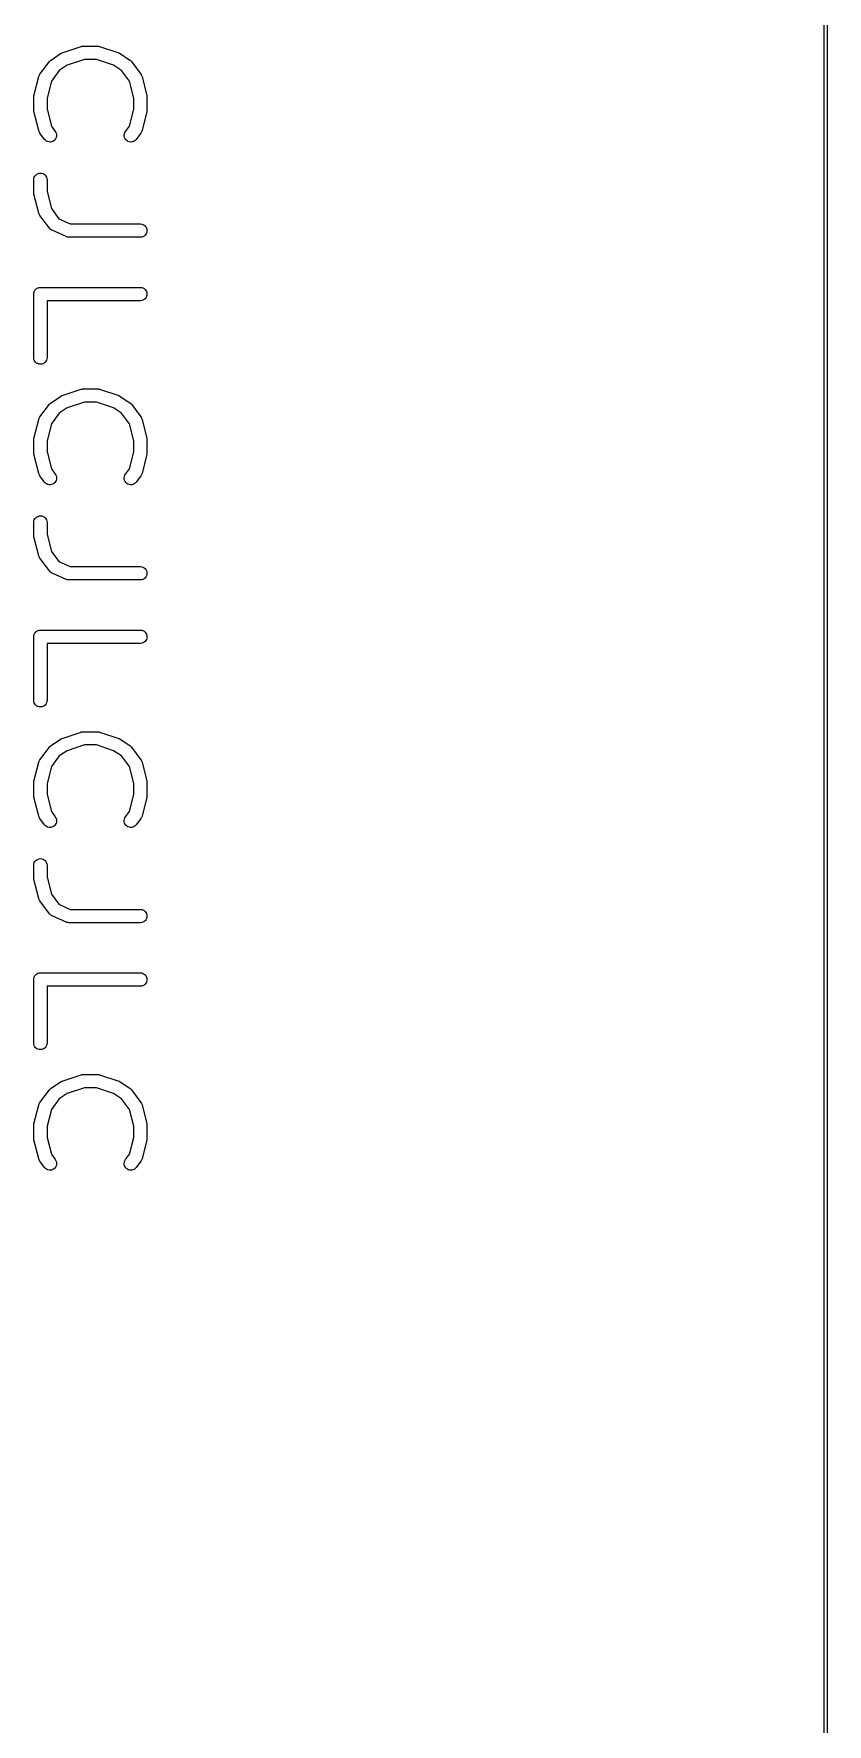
# Model space of a CAD drawing. Extents: x 0.7 to 15.8, y -5 to -0.9.
# Drawn here: x 15.376 to 15.845, y -4.002 to -3.004 of the extents above; entities that cross this region are included whole.
import ezdxf

# ---------------------------------------------------------------- set-up
doc = ezdxf.new("R2010")
doc.units = 0
doc.header["$MEASUREMENT"] = 0
doc.layers.add('BLACK', color=7, linetype='CONTINUOUS')

msp = doc.modelspace()

# ---------------------------------------------------------------- linework, layer by layer
at = {"layer": 'BLACK', "linetype": 'CONTINUOUS'}
for p, q in [((15.8428, -4.9062), (15.8428, -1.09375)), ((15.8447, -1.0937), (15.8447, -4.9063)), ((15.3858, -3.01926), (15.3914, -3.01551)), ((15.3914, -3.01551), (15.3915, -3.01548)), ((15.3915, -3.01548), (15.3916, -3.01543)), ((15.3916, -3.01536), (15.3919, -3.01525)), ((15.3916, -3.01543), (15.3916, -3.01536)), ((15.3919, -3.01525), (15.3921, -3.01512)), ((15.3921, -3.01512), (15.3922, -3.01509)), ((15.3922, -3.01509), (15.3924, -3.01505)), ((15.3924, -3.01505), (15.4036, -3.0113)), ((15.4036, -3.0113), (15.4037, -3.01128)), ((15.4037, -3.01128), (15.4039, -3.01124)), ((15.4039, -3.01124), (15.4041, -3.01117)), ((15.4041, -3.01117), (15.4042, -3.01116)), ((15.4042, -3.01116), (15.4044, -3.01112)), ((15.4044, -3.01112), (15.4046, -3.01112)), ((15.4046, -3.01112), (15.4048, -3.0111)), ((15.4048, -3.0111), (15.4133, -3.0111)), ((15.4133, -3.0111), (15.4136, -3.01112)), ((15.4133, -3.0111), (15.4133, -3.0111)), ((15.4136, -3.01112), (15.4138, -3.01113)), ((15.4138, -3.01113), (15.4139, -3.01116)), ((15.4139, -3.01116), (15.4141, -3.01118)), ((15.4141, -3.01118), (15.4143, -3.01125)), ((15.4143, -3.01125), (15.4145, -3.0113)), ((15.4145, -3.0113), (15.4258, -3.01505)), ((15.4258, -3.01505), (15.4258, -3.01507)), ((15.4258, -3.01507), (15.4259, -3.01511)), ((15.4259, -3.01511), (15.426, -3.01515)), ((15.426, -3.01515), (15.4263, -3.01527)), ((15.4263, -3.01527), (15.4265, -3.01539)), ((15.4265, -3.01539), (15.4266, -3.01545)), ((15.4266, -3.01545), (15.4267, -3.01551)), ((15.4267, -3.01551), (15.4323, -3.01926)), ((15.3792, -3.02767), (15.3848, -3.02017)), ((15.3848, -3.02017), (15.3849, -3.02013)), ((15.3849, -3.02013), (15.385, -3.01994)), ((15.385, -3.01994), (15.3852, -3.01974)), ((15.3852, -3.01974), (15.3853, -3.01966)), ((15.3853, -3.01966), (15.3854, -3.01957)), ((15.3854, -3.01957), (15.3856, -3.01942)), ((15.3856, -3.01942), (15.3858, -3.01926)), ((15.3907, -3.02543), (15.386, -3.03176)), ((15.3953, -3.02235), (15.3907, -3.02543)), ((15.4055, -3.01897), (15.3953, -3.02235)), ((15.4126, -3.01897), (15.4055, -3.01897)), ((15.4228, -3.02235), (15.4126, -3.01897)), ((15.4274, -3.02543), (15.4228, -3.02235)), ((15.4322, -3.03176), (15.4274, -3.02543)), ((15.4323, -3.01926), (15.4324, -3.01929)), ((15.4324, -3.01929), (15.4326, -3.01945)), ((15.4326, -3.01945), (15.4328, -3.0196)), ((15.4328, -3.0196), (15.4329, -3.0197)), ((15.4329, -3.0197), (15.433, -3.01978)), ((15.433, -3.01978), (15.4331, -3.01998)), ((15.4331, -3.01998), (15.4333, -3.02017)), ((15.4333, -3.02017), (15.4389, -3.02767)), ((15.3757, -3.04033), (15.3785, -3.02908)), ((15.3785, -3.02902), (15.3787, -3.02868)), ((15.3785, -3.02905), (15.3785, -3.02902)), ((15.3785, -3.02908), (15.3785, -3.02905)), ((15.3785, -3.02905), (15.3785, -3.02905)), ((15.3785, -3.02905), (15.3785, -3.02905)), ((15.3787, -3.02868), (15.3788, -3.02833)), ((15.3788, -3.0283), (15.379, -3.02799)), ((15.3788, -3.02832), (15.3788, -3.0283)), ((15.3788, -3.02833), (15.3788, -3.02832)), ((15.379, -3.02799), (15.3792, -3.02767)), ((15.386, -3.03176), (15.3835, -3.04176)), ((15.4347, -3.04176), (15.4322, -3.03176)), ((15.4389, -3.02767), (15.4389, -3.02769)), ((15.4389, -3.02769), (15.4389, -3.02769)), ((15.4389, -3.02769), (15.4389, -3.02769)), ((15.4389, -3.02769), (15.439, -3.02771)), ((15.439, -3.02771), (15.4391, -3.02803)), ((15.4391, -3.02803), (15.4393, -3.02835)), ((15.4393, -3.02835), (15.4393, -3.02836)), ((15.4393, -3.02836), (15.4393, -3.02838)), ((15.4393, -3.02838), (15.4395, -3.02873)), ((15.4395, -3.02873), (15.4396, -3.02908)), ((15.4396, -3.02908), (15.4424, -3.04033)), ((15.3756, -3.04077), (15.3757, -3.04046)), ((15.3756, -3.04109), (15.3756, -3.04077)), ((15.3756, -3.04116), (15.3756, -3.04109)), ((15.3756, -3.04122), (15.3756, -3.04116)), ((15.3756, -3.04128), (15.3756, -3.04122)), ((15.3756, -3.04878), (15.3756, -3.04128)), ((15.3757, -3.04039), (15.3757, -3.04033)), ((15.3757, -3.04046), (15.3757, -3.04039)), ((15.3835, -3.04176), (15.3835, -3.04829)), ((15.4347, -3.04829), (15.4347, -3.04176)), ((15.4424, -3.04033), (15.4424, -3.04038)), ((15.4424, -3.04038), (15.4424, -3.04045)), ((15.4424, -3.04045), (15.4425, -3.04052)), ((15.4425, -3.04052), (15.4425, -3.04083)), ((15.4425, -3.04083), (15.4425, -3.04114)), ((15.4425, -3.04114), (15.4425, -3.04121)), ((15.4425, -3.04121), (15.4425, -3.04128)), ((15.4425, -3.04128), (15.4425, -3.04878)), ((15.3756, -3.04885), (15.3756, -3.04878)), ((15.3756, -3.04892), (15.3756, -3.04885)), ((15.3756, -3.04923), (15.3756, -3.04892)), ((15.3757, -3.04954), (15.3756, -3.04923)), ((15.3757, -3.04961), (15.3757, -3.04954)), ((15.3757, -3.04968), (15.3757, -3.04961)), ((15.3757, -3.04973), (15.3757, -3.04968)), ((15.3785, -3.06098), (15.3757, -3.04973)), ((15.3835, -3.04829), (15.386, -3.0583)), ((15.4322, -3.0583), (15.4347, -3.04829)), ((15.4424, -3.04973), (15.4396, -3.06098)), ((15.4425, -3.04929), (15.4424, -3.0496)), ((15.4424, -3.0496), (15.4424, -3.04966)), ((15.4424, -3.04966), (15.4424, -3.04973)), ((15.4425, -3.04878), (15.4425, -3.04883)), ((15.4425, -3.04883), (15.4425, -3.0489)), ((15.4425, -3.0489), (15.4425, -3.04897)), ((15.4425, -3.04897), (15.4425, -3.04929)), ((15.3787, -3.06133), (15.3785, -3.06098)), ((15.3788, -3.06168), (15.3787, -3.06133)), ((15.3788, -3.06169), (15.3788, -3.06168)), ((15.3788, -3.06171), (15.3788, -3.06169)), ((15.379, -3.06203), (15.3788, -3.06171)), ((15.3792, -3.06235), (15.379, -3.06203)), ((15.3792, -3.06236), (15.3792, -3.06235)), ((15.3792, -3.06237), (15.3792, -3.06236)), ((15.3792, -3.06239), (15.3792, -3.06237)), ((15.3792, -3.06237), (15.3792, -3.06237)), ((15.382, -3.06614), (15.3792, -3.06239)), ((15.386, -3.0583), (15.3883, -3.06141)), ((15.3883, -3.06141), (15.3883, -3.06146)), ((15.3883, -3.06146), (15.3887, -3.06212)), ((15.3889, -3.06512), (15.3885, -3.06581)), ((15.3887, -3.06212), (15.389, -3.06285)), ((15.3891, -3.06437), (15.3889, -3.06512)), ((15.389, -3.06285), (15.3891, -3.06361)), ((15.3891, -3.06361), (15.3891, -3.06437)), ((15.429, -3.06355), (15.4292, -3.06279)), ((15.4291, -3.06432), (15.429, -3.06355)), ((15.4292, -3.06507), (15.4291, -3.06432)), ((15.4292, -3.06279), (15.4294, -3.06207)), ((15.4296, -3.06577), (15.4292, -3.06507)), ((15.4294, -3.06207), (15.4298, -3.06141)), ((15.4298, -3.06141), (15.4322, -3.0583)), ((15.4389, -3.06239), (15.4361, -3.06614)), ((15.4391, -3.06207), (15.4389, -3.06239)), ((15.4393, -3.06176), (15.4391, -3.06207)), ((15.4395, -3.06138), (15.4393, -3.06173)), ((15.4393, -3.06173), (15.4393, -3.06174)), ((15.4393, -3.06174), (15.4393, -3.06176)), ((15.4396, -3.06104), (15.4395, -3.06138)), ((15.4396, -3.06098), (15.4396, -3.06101)), ((15.4396, -3.06101), (15.4396, -3.06101)), ((15.4396, -3.06101), (15.4396, -3.06101)), ((15.4396, -3.06101), (15.4396, -3.06104)), ((15.3825, -3.06671), (15.382, -3.06614)), ((15.3831, -3.06716), (15.3825, -3.06671)), ((15.3838, -3.06749), (15.3831, -3.06716)), ((15.3846, -3.06767), (15.3838, -3.06749)), ((15.3854, -3.06771), (15.3846, -3.06767)), ((15.3861, -3.0676), (15.3854, -3.06771)), ((15.3868, -3.06734), (15.3861, -3.0676)), ((15.3875, -3.06694), (15.3868, -3.06734)), ((15.3881, -3.06643), (15.3875, -3.06694)), ((15.3885, -3.06581), (15.3881, -3.06643)), ((15.43, -3.06639), (15.4296, -3.06577)), ((15.4306, -3.06691), (15.43, -3.06639)), ((15.4312, -3.06731), (15.4306, -3.06691)), ((15.432, -3.06758), (15.4312, -3.06731)), ((15.4327, -3.06771), (15.432, -3.06758)), ((15.4335, -3.06768), (15.4327, -3.06771)), ((15.4342, -3.06751), (15.4335, -3.06768)), ((15.4349, -3.06719), (15.4342, -3.06751)), ((15.4356, -3.06674), (15.4349, -3.06719)), ((15.4361, -3.06618), (15.4356, -3.06674)), ((15.4361, -3.06614), (15.4361, -3.06618)), ((15.3756, -3.08997), (15.3757, -3.08921)), ((15.3756, -3.09002), (15.3756, -3.08997)), ((15.3756, -3.09752), (15.3756, -3.09002)), ((15.3757, -3.08921), (15.3759, -3.08847)), ((15.3759, -3.08847), (15.3763, -3.0878)), ((15.3763, -3.0878), (15.3768, -3.08721)), ((15.3768, -3.08721), (15.3774, -3.08673)), ((15.3774, -3.08673), (15.3781, -3.08637)), ((15.3781, -3.08637), (15.3788, -3.08616)), ((15.3788, -3.08616), (15.3796, -3.08609)), ((15.3796, -3.08609), (15.3803, -3.08617)), ((15.3803, -3.08617), (15.3811, -3.08639)), ((15.3811, -3.08639), (15.3817, -3.08676)), ((15.3817, -3.08676), (15.3823, -3.08725)), ((15.3823, -3.08725), (15.3828, -3.08785)), ((15.3828, -3.08785), (15.3832, -3.08852)), ((15.3832, -3.08852), (15.3834, -3.08926)), ((15.3834, -3.08926), (15.3835, -3.09002)), ((15.3835, -3.09002), (15.3835, -3.09704)), ((15.3756, -3.09759), (15.3756, -3.09752)), ((15.3756, -3.09766), (15.3756, -3.09759)), ((15.3756, -3.09797), (15.3756, -3.09766)), ((15.3757, -3.09829), (15.3756, -3.09797)), ((15.3757, -3.09835), (15.3757, -3.09829)), ((15.3757, -3.09842), (15.3757, -3.09835)), ((15.3757, -3.09848), (15.3757, -3.09842)), ((15.3785, -3.10973), (15.3757, -3.09848)), ((15.3835, -3.09704), (15.386, -3.10705)), ((15.3787, -3.11007), (15.3785, -3.10973)), ((15.3788, -3.11043), (15.3787, -3.11007)), ((15.3788, -3.11044), (15.3788, -3.11043)), ((15.3788, -3.11045), (15.3788, -3.11044)), ((15.379, -3.11077), (15.3788, -3.11045)), ((15.3792, -3.11109), (15.379, -3.11077)), ((15.3792, -3.11111), (15.3792, -3.11109)), ((15.3792, -3.11113), (15.3792, -3.11111)), ((15.3792, -3.11111), (15.3792, -3.11111)), ((15.3792, -3.11111), (15.3792, -3.11111)), ((15.3848, -3.11863), (15.3792, -3.11113)), ((15.386, -3.10705), (15.3905, -3.11309)), ((15.3905, -3.11309), (15.3972, -3.11608)), ((15.385, -3.11878), (15.3848, -3.11863)), ((15.3851, -3.11895), (15.385, -3.11878)), ((15.3852, -3.11907), (15.3851, -3.11895)), ((15.3853, -3.1192), (15.3852, -3.11907)), ((15.3855, -3.11932), (15.3853, -3.1192)), ((15.3857, -3.11946), (15.3855, -3.11932)), ((15.3858, -3.11955), (15.3857, -3.11946)), ((15.386, -3.11965), (15.3858, -3.11955)), ((15.3861, -3.11974), (15.386, -3.11965)), ((15.3863, -3.11985), (15.3861, -3.11974)), ((15.3864, -3.11987), (15.3863, -3.11985)), ((15.3948, -3.12362), (15.3864, -3.11987)), ((15.3948, -3.12363), (15.3948, -3.12362)), ((15.3949, -3.12364), (15.3948, -3.12363)), ((15.3952, -3.12375), (15.3949, -3.12364)), ((15.3955, -3.12386), (15.3952, -3.12375)), ((15.3956, -3.12386), (15.3955, -3.12386)), ((15.3956, -3.12387), (15.3956, -3.12386)), ((15.3959, -3.12391), (15.3956, -3.12387)), ((15.3963, -3.12396), (15.3959, -3.12391)), ((15.3964, -3.12396), (15.3963, -3.12395)), ((15.3963, -3.12395), (15.3963, -3.12396)), ((15.4386, -3.12396), (15.3964, -3.12396)), ((15.3964, -3.12396), (15.3964, -3.12396)), ((15.3972, -3.11608), (15.4386, -3.11608)), ((15.4386, -3.11608), (15.4386, -3.11608)), ((15.4386, -3.11608), (15.4394, -3.11617)), ((15.4394, -3.12388), (15.4386, -3.12396)), ((15.4394, -3.11617), (15.4401, -3.1164)), ((15.4401, -3.12366), (15.4394, -3.12388)), ((15.4401, -3.1164), (15.4408, -3.11677)), ((15.4408, -3.1233), (15.4401, -3.12366)), ((15.4408, -3.11677), (15.4414, -3.11727)), ((15.4414, -3.12281), (15.4408, -3.1233)), ((15.4414, -3.11727), (15.4419, -3.11786)), ((15.4419, -3.12222), (15.4414, -3.12281)), ((15.4419, -3.11786), (15.4422, -3.11855)), ((15.4422, -3.12155), (15.4419, -3.12222)), ((15.4422, -3.11855), (15.4425, -3.11928)), ((15.4424, -3.12081), (15.4422, -3.12155)), ((15.4425, -3.12005), (15.4424, -3.12081)), ((15.4425, -3.11928), (15.4425, -3.12005)), ((15.3761, -3.15564), (15.3763, -3.15531)), ((15.3763, -3.15529), (15.3765, -3.15501)), ((15.3763, -3.1553), (15.3763, -3.15529)), ((15.3763, -3.15531), (15.3763, -3.1553)), ((15.3765, -3.15501), (15.3768, -3.15472)), ((15.3768, -3.1547), (15.3771, -3.15447)), ((15.3768, -3.15471), (15.3768, -3.1547)), ((15.3768, -3.15472), (15.3768, -3.15471)), ((15.3771, -3.15447), (15.3774, -3.15424)), ((15.3774, -3.15422), (15.3777, -3.15405)), ((15.3774, -3.15423), (15.3774, -3.15422)), ((15.3774, -3.15424), (15.3774, -3.15423)), ((15.3777, -3.15405), (15.378, -3.15388)), ((15.378, -3.15388), (15.378, -3.15387)), ((15.378, -3.15387), (15.3781, -3.15387)), ((15.3781, -3.15387), (15.3784, -3.15376)), ((15.3784, -3.15376), (15.3788, -3.15365)), ((15.3788, -3.15365), (15.3792, -3.15361)), ((15.3788, -3.15365), (15.3788, -3.15365)), ((15.3788, -3.15365), (15.3788, -3.15365)), ((15.3792, -3.15361), (15.3795, -3.15358)), ((15.3795, -3.15358), (15.4386, -3.15358)), ((15.4386, -3.15358), (15.4394, -3.15366)), ((15.4386, -3.15358), (15.4386, -3.15358)), ((15.4394, -3.15366), (15.4401, -3.1539)), ((15.4401, -3.1539), (15.4408, -3.15427)), ((15.4408, -3.15427), (15.4414, -3.15476)), ((15.4414, -3.15476), (15.4419, -3.15536)), ((15.4419, -3.15536), (15.4422, -3.15604)), ((15.3756, -3.1571), (15.3757, -3.15672)), ((15.3756, -3.15746), (15.3756, -3.1571)), ((15.3756, -3.15749), (15.3756, -3.15746)), ((15.3756, -3.15752), (15.3756, -3.15749)), ((15.3756, -3.15749), (15.3756, -3.15749)), ((15.3756, -3.15749), (15.3756, -3.15749)), ((15.3756, -3.19501), (15.3756, -3.15752)), ((15.3757, -3.1567), (15.3758, -3.15634)), ((15.3757, -3.15671), (15.3757, -3.1567)), ((15.3757, -3.15672), (15.3757, -3.15671)), ((15.3758, -3.15634), (15.3759, -3.15599)), ((15.3759, -3.15596), (15.3761, -3.15564)), ((15.3759, -3.15598), (15.3759, -3.15596)), ((15.3759, -3.15599), (15.3759, -3.15598)), ((15.4386, -3.16145), (15.3835, -3.16145)), ((15.3835, -3.16145), (15.3835, -3.19501)), ((15.4394, -3.16138), (15.4386, -3.16145)), ((15.4401, -3.16116), (15.4394, -3.16138)), ((15.4408, -3.16079), (15.4401, -3.16116)), ((15.4414, -3.16031), (15.4408, -3.16079)), ((15.4419, -3.15972), (15.4414, -3.16031)), ((15.4422, -3.15904), (15.4419, -3.15972)), ((15.4422, -3.15604), (15.4425, -3.15678)), ((15.4424, -3.15831), (15.4422, -3.15904)), ((15.4425, -3.15754), (15.4424, -3.15831)), ((15.4425, -3.15678), (15.4425, -3.15754)), ((15.3757, -3.19578), (15.3756, -3.19501)), ((15.3835, -3.19507), (15.3834, -3.19583)), ((15.3835, -3.19501), (15.3835, -3.19507)), ((15.3759, -3.19651), (15.3757, -3.19578)), ((15.3763, -3.19719), (15.3759, -3.19651)), ((15.3767, -3.19778), (15.3763, -3.19719)), ((15.3773, -3.19827), (15.3767, -3.19778)), ((15.378, -3.19864), (15.3773, -3.19827)), ((15.3787, -3.19887), (15.378, -3.19864)), ((15.3795, -3.19895), (15.3787, -3.19887)), ((15.3803, -3.19888), (15.3795, -3.19895)), ((15.381, -3.19866), (15.3803, -3.19888)), ((15.3817, -3.19831), (15.381, -3.19866)), ((15.3823, -3.19782), (15.3817, -3.19831)), ((15.3828, -3.19724), (15.3823, -3.19782)), ((15.3832, -3.19656), (15.3828, -3.19724)), ((15.3834, -3.19583), (15.3832, -3.19656)), ((15.3924, -3.21752), (15.4036, -3.21377)), ((15.4036, -3.21377), (15.4037, -3.21376)), ((15.4037, -3.21376), (15.4039, -3.21371)), ((15.4039, -3.21371), (15.4041, -3.21365)), ((15.4041, -3.21365), (15.4042, -3.21363)), ((15.4042, -3.21363), (15.4044, -3.2136)), ((15.4044, -3.2136), (15.4046, -3.21359)), ((15.4046, -3.21359), (15.4048, -3.21357)), ((15.4048, -3.21357), (15.4133, -3.21357)), ((15.4133, -3.21357), (15.4136, -3.2136)), ((15.4133, -3.21357), (15.4133, -3.21357)), ((15.4136, -3.2136), (15.4138, -3.2136)), ((15.4138, -3.2136), (15.4139, -3.21364)), ((15.4139, -3.21364), (15.4141, -3.21366)), ((15.4141, -3.21366), (15.4143, -3.21372)), ((15.4143, -3.21372), (15.4145, -3.21377)), ((15.4145, -3.21377), (15.4258, -3.21752)), ((15.3792, -3.23014), (15.3848, -3.22264)), ((15.3848, -3.22264), (15.3849, -3.2226)), ((15.3849, -3.2226), (15.385, -3.22242)), ((15.385, -3.22242), (15.3852, -3.22222)), ((15.3852, -3.22222), (15.3853, -3.22214)), ((15.3853, -3.22214), (15.3854, -3.22204)), ((15.3854, -3.22204), (15.3856, -3.22189)), ((15.3856, -3.22189), (15.3858, -3.22173)), ((15.3858, -3.22173), (15.3914, -3.21798)), ((15.3953, -3.22483), (15.3907, -3.22791)), ((15.3914, -3.21798), (15.3915, -3.21795)), ((15.3915, -3.21795), (15.3916, -3.2179)), ((15.3916, -3.21784), (15.3919, -3.21772)), ((15.3916, -3.2179), (15.3916, -3.21784)), ((15.3919, -3.21772), (15.3921, -3.2176)), ((15.3921, -3.2176), (15.3922, -3.21757)), ((15.3922, -3.21757), (15.3924, -3.21752)), ((15.4055, -3.22144), (15.3953, -3.22483)), ((15.4126, -3.22144), (15.4055, -3.22144)), ((15.4228, -3.22483), (15.4126, -3.22144)), ((15.4274, -3.22791), (15.4228, -3.22483)), ((15.4258, -3.21752), (15.4258, -3.21754)), ((15.4258, -3.21754), (15.4259, -3.21759)), ((15.4259, -3.21759), (15.426, -3.21762)), ((15.426, -3.21762), (15.4263, -3.21775)), ((15.4263, -3.21775), (15.4265, -3.21786)), ((15.4265, -3.21786), (15.4266, -3.21793)), ((15.4266, -3.21793), (15.4267, -3.21798)), ((15.4267, -3.21798), (15.4323, -3.22173)), ((15.4323, -3.22173), (15.4324, -3.22176)), ((15.4324, -3.22176), (15.4326, -3.22193)), ((15.4326, -3.22193), (15.4328, -3.22208)), ((15.4328, -3.22208), (15.4329, -3.22217)), ((15.4329, -3.22217), (15.433, -3.22226)), ((15.433, -3.22226), (15.4331, -3.22246)), ((15.4331, -3.22246), (15.4333, -3.22264)), ((15.4333, -3.22264), (15.4389, -3.23014)), ((15.3757, -3.2428), (15.3785, -3.23155)), ((15.3785, -3.2315), (15.3787, -3.23115)), ((15.3785, -3.23152), (15.3785, -3.2315)), ((15.3785, -3.23155), (15.3785, -3.23152)), ((15.3785, -3.23152), (15.3785, -3.23152)), ((15.3785, -3.23152), (15.3785, -3.23152)), ((15.3787, -3.23115), (15.3788, -3.2308)), ((15.3788, -3.23078), (15.379, -3.23046)), ((15.3788, -3.23079), (15.3788, -3.23078)), ((15.3788, -3.2308), (15.3788, -3.23079)), ((15.379, -3.23046), (15.3792, -3.23014)), ((15.386, -3.23423), (15.3835, -3.24424)), ((15.3907, -3.22791), (15.386, -3.23423)), ((15.4322, -3.23423), (15.4274, -3.22791)), ((15.4347, -3.24424), (15.4322, -3.23423)), ((15.4389, -3.23014), (15.4389, -3.23017)), ((15.4389, -3.23017), (15.4389, -3.23017)), ((15.4389, -3.23017), (15.4389, -3.23017)), ((15.4389, -3.23017), (15.439, -3.23019)), ((15.439, -3.23019), (15.4391, -3.23051)), ((15.4391, -3.23051), (15.4393, -3.23083)), ((15.4393, -3.23083), (15.4393, -3.23084)), ((15.4393, -3.23084), (15.4393, -3.23085)), ((15.4393, -3.23085), (15.4395, -3.23121)), ((15.4395, -3.23121), (15.4396, -3.23155)), ((15.4396, -3.23155), (15.4424, -3.2428)), ((15.3756, -3.24325), (15.3757, -3.24294)), ((15.3756, -3.24356), (15.3756, -3.24325)), ((15.3756, -3.24363), (15.3756, -3.24356)), ((15.3756, -3.2437), (15.3756, -3.24363)), ((15.3756, -3.24375), (15.3756, -3.2437)), ((15.3756, -3.25125), (15.3756, -3.24375)), ((15.3757, -3.24287), (15.3757, -3.2428)), ((15.3757, -3.24294), (15.3757, -3.24287)), ((15.3835, -3.24424), (15.3835, -3.25077)), ((15.4347, -3.25077), (15.4347, -3.24424)), ((15.4424, -3.2428), (15.4424, -3.24285)), ((15.4424, -3.24285), (15.4424, -3.24292)), ((15.4424, -3.24292), (15.4425, -3.24299)), ((15.4425, -3.24299), (15.4425, -3.2433)), ((15.4425, -3.2433), (15.4425, -3.24361)), ((15.4425, -3.24361), (15.4425, -3.24368)), ((15.4425, -3.24368), (15.4425, -3.24375)), ((15.4425, -3.24375), (15.4425, -3.25125)), ((15.3756, -3.25132), (15.3756, -3.25125)), ((15.3756, -3.25139), (15.3756, -3.25132)), ((15.3756, -3.25171), (15.3756, -3.25139)), ((15.3757, -3.25202), (15.3756, -3.25171)), ((15.3757, -3.25209), (15.3757, -3.25202)), ((15.3757, -3.25216), (15.3757, -3.25209)), ((15.3757, -3.25221), (15.3757, -3.25216)), ((15.3785, -3.26346), (15.3757, -3.25221)), ((15.3835, -3.25077), (15.386, -3.26078)), ((15.4322, -3.26078), (15.4347, -3.25077)), ((15.4424, -3.25221), (15.4396, -3.26346)), ((15.4425, -3.25176), (15.4424, -3.25207)), ((15.4424, -3.25207), (15.4424, -3.25214)), ((15.4424, -3.25214), (15.4424, -3.25221)), ((15.4425, -3.25125), (15.4425, -3.25131)), ((15.4425, -3.25131), (15.4425, -3.25138)), ((15.4425, -3.25138), (15.4425, -3.25145)), ((15.4425, -3.25145), (15.4425, -3.25176)), ((15.3787, -3.2638), (15.3785, -3.26346)), ((15.3788, -3.26416), (15.3787, -3.2638)), ((15.3788, -3.26417), (15.3788, -3.26416)), ((15.3788, -3.26418), (15.3788, -3.26417)), ((15.379, -3.2645), (15.3788, -3.26418)), ((15.3792, -3.26482), (15.379, -3.2645)), ((15.3792, -3.26484), (15.3792, -3.26482)), ((15.3792, -3.26486), (15.3792, -3.26484)), ((15.3792, -3.26484), (15.3792, -3.26484)), ((15.3792, -3.26484), (15.3792, -3.26484)), ((15.382, -3.26861), (15.3792, -3.26486)), ((15.386, -3.26078), (15.3883, -3.26389)), ((15.3883, -3.26389), (15.3883, -3.26393)), ((15.3883, -3.26393), (15.3887, -3.2646)), ((15.3887, -3.2646), (15.389, -3.26532)), ((15.389, -3.26532), (15.3891, -3.26608)), ((15.429, -3.26603), (15.4292, -3.26527)), ((15.4292, -3.26527), (15.4294, -3.26455)), ((15.4294, -3.26455), (15.4298, -3.26389)), ((15.4298, -3.26389), (15.4322, -3.26078)), ((15.4389, -3.26486), (15.4361, -3.26861)), ((15.4391, -3.26455), (15.4389, -3.26486)), ((15.4393, -3.26423), (15.4391, -3.26455)), ((15.4395, -3.26386), (15.4393, -3.26421)), ((15.4393, -3.26421), (15.4393, -3.26422)), ((15.4393, -3.26422), (15.4393, -3.26423)), ((15.4396, -3.26351), (15.4395, -3.26386)), ((15.4396, -3.26346), (15.4396, -3.26348)), ((15.4396, -3.26348), (15.4396, -3.26349)), ((15.4396, -3.26349), (15.4396, -3.26349)), ((15.4396, -3.26349), (15.4396, -3.26351)), ((15.3825, -3.26918), (15.382, -3.26861)), ((15.3831, -3.26964), (15.3825, -3.26918)), ((15.3838, -3.26996), (15.3831, -3.26964)), ((15.3846, -3.27015), (15.3838, -3.26996)), ((15.3854, -3.27018), (15.3846, -3.27015)), ((15.3861, -3.27007), (15.3854, -3.27018)), ((15.3868, -3.26981), (15.3861, -3.27007)), ((15.3875, -3.26942), (15.3868, -3.26981)), ((15.3881, -3.2689), (15.3875, -3.26942)), ((15.3885, -3.26829), (15.3881, -3.2689)), ((15.3889, -3.26759), (15.3885, -3.26829)), ((15.3891, -3.26685), (15.3889, -3.26759)), ((15.3891, -3.26608), (15.3891, -3.26685)), ((15.4291, -3.2668), (15.429, -3.26603)), ((15.4292, -3.26754), (15.4291, -3.2668)), ((15.4296, -3.26824), (15.4292, -3.26754)), ((15.43, -3.26886), (15.4296, -3.26824)), ((15.4306, -3.26938), (15.43, -3.26886)), ((15.4312, -3.26979), (15.4306, -3.26938)), ((15.432, -3.27006), (15.4312, -3.26979)), ((15.4327, -3.27018), (15.432, -3.27006)), ((15.4335, -3.27015), (15.4327, -3.27018)), ((15.4342, -3.26998), (15.4335, -3.27015)), ((15.4349, -3.26966), (15.4342, -3.26998)), ((15.4356, -3.26922), (15.4349, -3.26966)), ((15.4361, -3.26866), (15.4356, -3.26922)), ((15.4361, -3.26861), (15.4361, -3.26866)), ((15.3756, -3.29244), (15.3757, -3.29168)), ((15.3756, -3.2925), (15.3756, -3.29244)), ((15.3756, -3.3), (15.3756, -3.2925)), ((15.3757, -3.29168), (15.3759, -3.29095)), ((15.3759, -3.29095), (15.3763, -3.29027)), ((15.3763, -3.29027), (15.3768, -3.28969)), ((15.3768, -3.28969), (15.3774, -3.2892)), ((15.3774, -3.2892), (15.3781, -3.28885)), ((15.3781, -3.28885), (15.3788, -3.28863)), ((15.3788, -3.28863), (15.3796, -3.28856)), ((15.3796, -3.28856), (15.3803, -3.28864)), ((15.3803, -3.28864), (15.3811, -3.28887)), ((15.3811, -3.28887), (15.3817, -3.28923)), ((15.3817, -3.28923), (15.3823, -3.28972)), ((15.3823, -3.28972), (15.3828, -3.29032)), ((15.3828, -3.29032), (15.3832, -3.291)), ((15.3832, -3.291), (15.3834, -3.29173)), ((15.3834, -3.29173), (15.3835, -3.2925)), ((15.3835, -3.2925), (15.3835, -3.29951)), ((15.3756, -3.30007), (15.3756, -3.3)), ((15.3756, -3.30014), (15.3756, -3.30007)), ((15.3756, -3.30045), (15.3756, -3.30014)), ((15.3757, -3.30076), (15.3756, -3.30045)), ((15.3757, -3.30083), (15.3757, -3.30076)), ((15.3757, -3.3009), (15.3757, -3.30083)), ((15.3757, -3.30095), (15.3757, -3.3009)), ((15.3785, -3.3122), (15.3757, -3.30095)), ((15.3835, -3.29951), (15.386, -3.30952)), ((15.3787, -3.31255), (15.3785, -3.3122)), ((15.3788, -3.3129), (15.3787, -3.31255)), ((15.3788, -3.31291), (15.3788, -3.3129)), ((15.3788, -3.31292), (15.3788, -3.31291)), ((15.379, -3.31324), (15.3788, -3.31292)), ((15.3792, -3.31356), (15.379, -3.31324)), ((15.3792, -3.31358), (15.3792, -3.31356)), ((15.3792, -3.31359), (15.3792, -3.31358)), ((15.3792, -3.31358), (15.3792, -3.31358)), ((15.3792, -3.31361), (15.3792, -3.31359)), ((15.3848, -3.32111), (15.3792, -3.31361)), ((15.386, -3.30952), (15.3905, -3.31556)), ((15.385, -3.32126), (15.3848, -3.32111)), ((15.3851, -3.32142), (15.385, -3.32126)), ((15.3852, -3.32154), (15.3851, -3.32142)), ((15.3853, -3.32167), (15.3852, -3.32154)), ((15.3855, -3.3218), (15.3853, -3.32167)), ((15.3857, -3.32193), (15.3855, -3.3218)), ((15.3858, -3.32202), (15.3857, -3.32193)), ((15.386, -3.32213), (15.3858, -3.32202)), ((15.3861, -3.32222), (15.386, -3.32213)), ((15.3863, -3.32232), (15.3861, -3.32222)), ((15.3864, -3.32234), (15.3863, -3.32232)), ((15.3948, -3.32609), (15.3864, -3.32234)), ((15.3905, -3.31556), (15.3972, -3.31856)), ((15.3972, -3.31856), (15.4386, -3.31856)), ((15.4386, -3.31856), (15.4386, -3.31856)), ((15.4386, -3.31856), (15.4394, -3.31864)), ((15.4394, -3.31864), (15.4401, -3.31888)), ((15.4401, -3.31888), (15.4408, -3.31925)), ((15.4408, -3.31925), (15.4414, -3.31974)), ((15.4414, -3.32529), (15.4408, -3.32577)), ((15.4414, -3.31974), (15.4419, -3.32034)), ((15.4419, -3.3247), (15.4414, -3.32529)), ((15.4419, -3.32034), (15.4422, -3.32102)), ((15.4422, -3.32402), (15.4419, -3.3247)), ((15.4422, -3.32102), (15.4425, -3.32176)), ((15.4424, -3.32329), (15.4422, -3.32402)), ((15.4425, -3.32252), (15.4424, -3.32329)), ((15.4425, -3.32176), (15.4425, -3.32252)), ((15.3948, -3.3261), (15.3948, -3.32609)), ((15.3949, -3.32611), (15.3948, -3.3261)), ((15.3952, -3.32622), (15.3949, -3.32611)), ((15.3955, -3.32633), (15.3952, -3.32622)), ((15.3956, -3.32634), (15.3955, -3.32633)), ((15.3956, -3.32635), (15.3956, -3.32634)), ((15.3959, -3.32639), (15.3956, -3.32635)), ((15.3963, -3.32643), (15.3959, -3.32639)), ((15.3964, -3.32643), (15.3963, -3.32643)), ((15.3963, -3.32643), (15.3963, -3.32643)), ((15.4386, -3.32643), (15.3964, -3.32643)), ((15.3964, -3.32643), (15.3964, -3.32643)), ((15.4394, -3.32636), (15.4386, -3.32643)), ((15.4401, -3.32613), (15.4394, -3.32636)), ((15.4408, -3.32577), (15.4401, -3.32613)), ((15.3756, -3.35957), (15.3757, -3.3592)), ((15.3756, -3.35994), (15.3756, -3.35957)), ((15.3756, -3.35996), (15.3756, -3.35994)), ((15.3756, -3.35999), (15.3756, -3.35996)), ((15.3756, -3.35996), (15.3756, -3.35996)), ((15.3756, -3.35996), (15.3756, -3.35996)), ((15.3756, -3.39749), (15.3756, -3.35999)), ((15.3757, -3.35917), (15.3758, -3.35882)), ((15.3757, -3.35919), (15.3757, -3.35917)), ((15.3757, -3.3592), (15.3757, -3.35919)), ((15.3758, -3.35882), (15.3759, -3.35846)), ((15.3759, -3.35844), (15.3761, -3.35811)), ((15.3759, -3.35845), (15.3759, -3.35844)), ((15.3759, -3.35846), (15.3759, -3.35845)), ((15.3761, -3.35811), (15.3763, -3.35779)), ((15.3763, -3.35777), (15.3765, -3.35748)), ((15.3763, -3.35778), (15.3763, -3.35777)), ((15.3763, -3.35779), (15.3763, -3.35778)), ((15.3765, -3.35748), (15.3768, -3.3572)), ((15.3768, -3.35718), (15.3771, -3.35695)), ((15.3768, -3.35719), (15.3768, -3.35718)), ((15.3768, -3.3572), (15.3768, -3.35719)), ((15.3771, -3.35695), (15.3774, -3.35671)), ((15.3774, -3.3567), (15.3777, -3.35653)), ((15.3774, -3.35671), (15.3774, -3.3567)), ((15.3774, -3.3567), (15.3774, -3.3567)), ((15.3777, -3.35653), (15.378, -3.35635)), ((15.378, -3.35635), (15.3781, -3.35634)), ((15.378, -3.35635), (15.378, -3.35635)), ((15.3781, -3.35634), (15.3784, -3.35624)), ((15.3784, -3.35624), (15.3788, -3.35613)), ((15.3788, -3.35612), (15.3792, -3.35609)), ((15.3788, -3.35613), (15.3788, -3.35612)), ((15.3788, -3.35613), (15.3788, -3.35613)), ((15.3792, -3.35609), (15.3795, -3.35605)), ((15.3795, -3.35605), (15.4386, -3.35605)), ((15.4386, -3.36393), (15.3835, -3.36393)), ((15.3835, -3.36393), (15.3835, -3.39749)), ((15.4386, -3.35605), (15.4394, -3.35614)), ((15.4386, -3.35605), (15.4386, -3.35605)), ((15.4394, -3.36385), (15.4386, -3.36393)), ((15.4394, -3.35614), (15.4401, -3.35637)), ((15.4401, -3.36363), (15.4394, -3.36385)), ((15.4401, -3.35637), (15.4408, -3.35674)), ((15.4408, -3.36327), (15.4401, -3.36363)), ((15.4408, -3.35674), (15.4414, -3.35724)), ((15.4414, -3.36278), (15.4408, -3.36327)), ((15.4414, -3.35724), (15.4419, -3.35783)), ((15.4419, -3.36219), (15.4414, -3.36278)), ((15.4419, -3.35783), (15.4422, -3.35852)), ((15.4422, -3.36152), (15.4419, -3.36219)), ((15.4422, -3.35852), (15.4425, -3.35925)), ((15.4424, -3.36078), (15.4422, -3.36152)), ((15.4425, -3.36002), (15.4424, -3.36078)), ((15.4425, -3.35925), (15.4425, -3.36002)), ((15.3757, -3.39825), (15.3756, -3.39749)), ((15.3759, -3.39899), (15.3757, -3.39825)), ((15.3763, -3.39966), (15.3759, -3.39899)), ((15.3767, -3.40026), (15.3763, -3.39966)), ((15.3773, -3.40075), (15.3767, -3.40026)), ((15.378, -3.40111), (15.3773, -3.40075)), ((15.3787, -3.40134), (15.378, -3.40111)), ((15.3795, -3.40142), (15.3787, -3.40134)), ((15.3803, -3.40135), (15.3795, -3.40142)), ((15.381, -3.40114), (15.3803, -3.40135)), ((15.3817, -3.40078), (15.381, -3.40114)), ((15.3823, -3.4003), (15.3817, -3.40078)), ((15.3828, -3.39971), (15.3823, -3.4003)), ((15.3832, -3.39904), (15.3828, -3.39971)), ((15.3834, -3.3983), (15.3832, -3.39904)), ((15.3835, -3.39754), (15.3834, -3.3983)), ((15.3835, -3.39749), (15.3835, -3.39754)), ((15.3792, -3.43262), (15.3848, -3.42512)), ((15.3848, -3.42512), (15.3849, -3.42508)), ((15.3849, -3.42508), (15.385, -3.42489)), ((15.385, -3.42489), (15.3852, -3.42469)), ((15.3852, -3.42469), (15.3853, -3.42461)), ((15.3853, -3.42461), (15.3854, -3.42452)), ((15.3854, -3.42452), (15.3856, -3.42437)), ((15.3856, -3.42437), (15.3858, -3.42421)), ((15.3858, -3.42421), (15.3914, -3.42046)), ((15.3914, -3.42046), (15.3915, -3.42043)), ((15.3915, -3.42043), (15.3916, -3.42037)), ((15.3916, -3.42031), (15.3919, -3.4202)), ((15.3916, -3.42037), (15.3916, -3.42031)), ((15.3919, -3.4202), (15.3921, -3.42007)), ((15.3921, -3.42007), (15.3922, -3.42004)), ((15.3922, -3.42004), (15.3924, -3.42)), ((15.3924, -3.42), (15.4036, -3.41625)), ((15.4055, -3.42392), (15.3953, -3.4273)), ((15.4036, -3.41625), (15.4037, -3.41623)), ((15.4037, -3.41623), (15.4039, -3.41618)), ((15.4039, -3.41618), (15.4041, -3.41612)), ((15.4041, -3.41612), (15.4042, -3.4161)), ((15.4042, -3.4161), (15.4044, -3.41607)), ((15.4044, -3.41607), (15.4046, -3.41607)), ((15.4046, -3.41607), (15.4048, -3.41605)), ((15.4048, -3.41605), (15.4133, -3.41605)), ((15.4126, -3.42392), (15.4055, -3.42392)), ((15.4228, -3.4273), (15.4126, -3.42392)), ((15.4133, -3.41605), (15.4136, -3.41607)), ((15.4133, -3.41605), (15.4133, -3.41605)), ((15.4136, -3.41607), (15.4138, -3.41608)), ((15.4138, -3.41608), (15.4139, -3.41611)), ((15.4139, -3.41611), (15.4141, -3.41613)), ((15.4141, -3.41613), (15.4143, -3.4162)), ((15.4143, -3.4162), (15.4145, -3.41625)), ((15.4145, -3.41625), (15.4258, -3.42)), ((15.4258, -3.42), (15.4258, -3.42001)), ((15.4258, -3.42001), (15.4259, -3.42006)), ((15.4259, -3.42006), (15.426, -3.42009)), ((15.426, -3.42009), (15.4263, -3.42022)), ((15.4263, -3.42022), (15.4265, -3.42034)), ((15.4265, -3.42034), (15.4266, -3.4204)), ((15.4266, -3.4204), (15.4267, -3.42046)), ((15.4267, -3.42046), (15.4323, -3.42421)), ((15.4323, -3.42421), (15.4324, -3.42424)), ((15.4324, -3.42424), (15.4326, -3.4244)), ((15.4326, -3.4244), (15.4328, -3.42455)), ((15.4328, -3.42455), (15.4329, -3.42465)), ((15.4329, -3.42465), (15.433, -3.42473)), ((15.433, -3.42473), (15.4331, -3.42493)), ((15.4331, -3.42493), (15.4333, -3.42512)), ((15.4333, -3.42512), (15.4389, -3.43262)), ((15.3757, -3.44527), (15.3785, -3.43403)), ((15.3785, -3.43397), (15.3787, -3.43363)), ((15.3785, -3.434), (15.3785, -3.43397)), ((15.3785, -3.43403), (15.3785, -3.434)), ((15.3785, -3.434), (15.3785, -3.434)), ((15.3785, -3.434), (15.3785, -3.434)), ((15.3787, -3.43363), (15.3788, -3.43328)), ((15.3788, -3.43325), (15.379, -3.43294)), ((15.3788, -3.43326), (15.3788, -3.43325)), ((15.3788, -3.43328), (15.3788, -3.43326)), ((15.379, -3.43294), (15.3792, -3.43262)), ((15.3907, -3.43038), (15.386, -3.43671)), ((15.3953, -3.4273), (15.3907, -3.43038)), ((15.4274, -3.43038), (15.4228, -3.4273)), ((15.4322, -3.43671), (15.4274, -3.43038)), ((15.4389, -3.43262), (15.4389, -3.43264)), ((15.4389, -3.43264), (15.4389, -3.43264)), ((15.4389, -3.43264), (15.4389, -3.43264)), ((15.4389, -3.43264), (15.439, -3.43266)), ((15.439, -3.43266), (15.4391, -3.43298)), ((15.4391, -3.43298), (15.4393, -3.4333)), ((15.4393, -3.4333), (15.4393, -3.43331)), ((15.4393, -3.43331), (15.4393, -3.43332)), ((15.4393, -3.43332), (15.4395, -3.43368)), ((15.4395, -3.43368), (15.4396, -3.43403)), ((15.4396, -3.43403), (15.4424, -3.44527)), ((15.386, -3.43671), (15.3835, -3.44671)), ((15.4347, -3.44671), (15.4322, -3.43671)), ((15.3756, -3.44572), (15.3757, -3.44541)), ((15.3756, -3.44603), (15.3756, -3.44572)), ((15.3756, -3.4461), (15.3756, -3.44603)), ((15.3756, -3.44617), (15.3756, -3.4461)), ((15.3756, -3.44623), (15.3756, -3.44617)), ((15.3756, -3.45373), (15.3756, -3.44623)), ((15.3756, -3.4538), (15.3756, -3.45373)), ((15.3756, -3.45387), (15.3756, -3.4538)), ((15.3756, -3.45418), (15.3756, -3.45387)), ((15.3757, -3.45449), (15.3756, -3.45418)), ((15.3757, -3.44534), (15.3757, -3.44527)), ((15.3757, -3.44541), (15.3757, -3.44534)), ((15.3757, -3.45456), (15.3757, -3.45449)), ((15.3757, -3.45463), (15.3757, -3.45456)), ((15.3757, -3.45468), (15.3757, -3.45463)), ((15.3785, -3.46593), (15.3757, -3.45468)), ((15.3835, -3.44671), (15.3835, -3.45324)), ((15.3835, -3.45324), (15.386, -3.46325)), ((15.4322, -3.46325), (15.4347, -3.45324)), ((15.4347, -3.45324), (15.4347, -3.44671)), ((15.4424, -3.45468), (15.4396, -3.46593)), ((15.4424, -3.44527), (15.4424, -3.44533)), ((15.4424, -3.44533), (15.4424, -3.4454)), ((15.4424, -3.4454), (15.4425, -3.44546)), ((15.4425, -3.45423), (15.4424, -3.45455)), ((15.4424, -3.45455), (15.4424, -3.45461)), ((15.4424, -3.45461), (15.4424, -3.45468)), ((15.4425, -3.44546), (15.4425, -3.44578)), ((15.4425, -3.44578), (15.4425, -3.44609)), ((15.4425, -3.44609), (15.4425, -3.44616)), ((15.4425, -3.44616), (15.4425, -3.44623)), ((15.4425, -3.44623), (15.4425, -3.45373)), ((15.4425, -3.45373), (15.4425, -3.45378)), ((15.4425, -3.45378), (15.4425, -3.45385)), ((15.4425, -3.45385), (15.4425, -3.45392)), ((15.4425, -3.45392), (15.4425, -3.45423)), ((15.386, -3.46325), (15.3883, -3.46636)), ((15.4298, -3.46636), (15.4322, -3.46325)), ((15.3787, -3.46628), (15.3785, -3.46593)), ((15.3788, -3.46663), (15.3787, -3.46628)), ((15.3788, -3.46664), (15.3788, -3.46663)), ((15.3788, -3.46666), (15.3788, -3.46664)), ((15.379, -3.46697), (15.3788, -3.46666)), ((15.3792, -3.4673), (15.379, -3.46697)), ((15.3792, -3.46731), (15.3792, -3.4673)), ((15.3792, -3.46732), (15.3792, -3.46731)), ((15.3792, -3.46734), (15.3792, -3.46732)), ((15.3792, -3.46732), (15.3792, -3.46732)), ((15.382, -3.47109), (15.3792, -3.46734)), ((15.3825, -3.47166), (15.382, -3.47109)), ((15.3831, -3.47211), (15.3825, -3.47166)), ((15.3838, -3.47244), (15.3831, -3.47211)), ((15.3846, -3.47262), (15.3838, -3.47244)), ((15.3854, -3.47266), (15.3846, -3.47262)), ((15.3861, -3.47255), (15.3854, -3.47266)), ((15.3868, -3.47229), (15.3861, -3.47255)), ((15.3875, -3.47189), (15.3868, -3.47229)), ((15.3881, -3.47138), (15.3875, -3.47189)), ((15.3885, -3.47076), (15.3881, -3.47138)), ((15.3883, -3.46636), (15.3883, -3.46641)), ((15.3883, -3.46641), (15.3887, -3.46707)), ((15.3889, -3.47007), (15.3885, -3.47076)), ((15.3887, -3.46707), (15.389, -3.4678)), ((15.3891, -3.46932), (15.3889, -3.47007)), ((15.389, -3.4678), (15.3891, -3.46856)), ((15.3891, -3.46856), (15.3891, -3.46932)), ((15.429, -3.4685), (15.4292, -3.46774)), ((15.4291, -3.46927), (15.429, -3.4685)), ((15.4292, -3.47002), (15.4291, -3.46927)), ((15.4292, -3.46774), (15.4294, -3.46702)), ((15.4296, -3.47071), (15.4292, -3.47002)), ((15.4294, -3.46702), (15.4298, -3.46636)), ((15.43, -3.47134), (15.4296, -3.47071)), ((15.4306, -3.47186), (15.43, -3.47134)), ((15.4312, -3.47226), (15.4306, -3.47186)), ((15.432, -3.47253), (15.4312, -3.47226)), ((15.4327, -3.47266), (15.432, -3.47253)), ((15.4335, -3.47263), (15.4327, -3.47266)), ((15.4342, -3.47246), (15.4335, -3.47263)), ((15.4349, -3.47214), (15.4342, -3.47246)), ((15.4356, -3.47169), (15.4349, -3.47214)), ((15.4361, -3.47113), (15.4356, -3.47169)), ((15.4389, -3.46734), (15.4361, -3.47109)), ((15.4361, -3.47109), (15.4361, -3.47113)), ((15.4391, -3.46702), (15.4389, -3.46734)), ((15.4393, -3.46671), (15.4391, -3.46702)), ((15.4395, -3.46633), (15.4393, -3.46668)), ((15.4393, -3.46668), (15.4393, -3.46669)), ((15.4393, -3.46669), (15.4393, -3.46671)), ((15.4396, -3.46599), (15.4395, -3.46633)), ((15.4396, -3.46593), (15.4396, -3.46596)), ((15.4396, -3.46596), (15.4396, -3.46596)), ((15.4396, -3.46596), (15.4396, -3.46596)), ((15.4396, -3.46596), (15.4396, -3.46599)), ((15.3756, -3.49492), (15.3757, -3.49415)), ((15.3756, -3.49497), (15.3756, -3.49492)), ((15.3756, -3.50247), (15.3756, -3.49497)), ((15.3757, -3.49415), (15.3759, -3.49342)), ((15.3759, -3.49342), (15.3763, -3.49275)), ((15.3763, -3.49275), (15.3768, -3.49216)), ((15.3768, -3.49216), (15.3774, -3.49168)), ((15.3774, -3.49168), (15.3781, -3.49132)), ((15.3781, -3.49132), (15.3788, -3.49111)), ((15.3788, -3.49111), (15.3796, -3.49104)), ((15.3796, -3.49104), (15.3803, -3.49112)), ((15.3803, -3.49112), (15.3811, -3.49134)), ((15.3811, -3.49134), (15.3817, -3.49171)), ((15.3817, -3.49171), (15.3823, -3.4922)), ((15.3823, -3.4922), (15.3828, -3.49279)), ((15.3828, -3.49279), (15.3832, -3.49347)), ((15.3832, -3.49347), (15.3834, -3.49421)), ((15.3834, -3.49421), (15.3835, -3.49497)), ((15.3835, -3.49497), (15.3835, -3.50199)), ((15.3756, -3.50254), (15.3756, -3.50247)), ((15.3756, -3.50261), (15.3756, -3.50254)), ((15.3756, -3.50292), (15.3756, -3.50261)), ((15.3757, -3.50324), (15.3756, -3.50292)), ((15.3757, -3.5033), (15.3757, -3.50324)), ((15.3757, -3.50337), (15.3757, -3.5033)), ((15.3757, -3.50343), (15.3757, -3.50337)), ((15.3785, -3.51468), (15.3757, -3.50343)), ((15.3835, -3.50199), (15.386, -3.51199)), ((15.3787, -3.51502), (15.3785, -3.51468)), ((15.3788, -3.51538), (15.3787, -3.51502)), ((15.386, -3.51199), (15.3905, -3.51804)), ((15.3788, -3.51539), (15.3788, -3.51538)), ((15.3788, -3.5154), (15.3788, -3.51539)), ((15.379, -3.51572), (15.3788, -3.5154)), ((15.3792, -3.51604), (15.379, -3.51572)), ((15.3792, -3.51606), (15.3792, -3.51604)), ((15.3792, -3.51608), (15.3792, -3.51606)), ((15.3792, -3.51606), (15.3792, -3.51606)), ((15.3792, -3.51606), (15.3792, -3.51606)), ((15.3848, -3.52358), (15.3792, -3.51608)), ((15.385, -3.52373), (15.3848, -3.52358)), ((15.3851, -3.5239), (15.385, -3.52373)), ((15.3852, -3.52402), (15.3851, -3.5239)), ((15.3853, -3.52415), (15.3852, -3.52402)), ((15.3855, -3.52427), (15.3853, -3.52415)), ((15.3857, -3.52441), (15.3855, -3.52427)), ((15.3858, -3.5245), (15.3857, -3.52441)), ((15.386, -3.5246), (15.3858, -3.5245)), ((15.3861, -3.52469), (15.386, -3.5246)), ((15.3863, -3.5248), (15.3861, -3.52469)), ((15.3864, -3.52482), (15.3863, -3.5248)), ((15.3948, -3.52857), (15.3864, -3.52482)), ((15.3905, -3.51804), (15.3972, -3.52103)), ((15.3972, -3.52103), (15.4386, -3.52103)), ((15.4386, -3.52103), (15.4386, -3.52103)), ((15.4386, -3.52103), (15.4394, -3.52112)), ((15.4394, -3.52112), (15.4401, -3.52135)), ((15.4401, -3.52135), (15.4408, -3.52172)), ((15.4408, -3.52172), (15.4414, -3.52221)), ((15.4414, -3.52221), (15.4419, -3.52281)), ((15.4419, -3.52281), (15.4422, -3.52349)), ((15.4422, -3.52349), (15.4425, -3.52423)), ((15.4425, -3.525), (15.4424, -3.52576)), ((15.4425, -3.52423), (15.4425, -3.525)), ((15.3948, -3.52858), (15.3948, -3.52857)), ((15.3949, -3.52859), (15.3948, -3.52858)), ((15.3952, -3.5287), (15.3949, -3.52859)), ((15.3955, -3.52881), (15.3952, -3.5287)), ((15.3956, -3.52881), (15.3955, -3.52881)), ((15.3956, -3.52882), (15.3956, -3.52881)), ((15.3959, -3.52886), (15.3956, -3.52882)), ((15.3963, -3.52891), (15.3959, -3.52886)), ((15.3964, -3.52891), (15.3963, -3.5289)), ((15.3963, -3.5289), (15.3963, -3.52891)), ((15.4386, -3.52891), (15.3964, -3.52891)), ((15.3964, -3.52891), (15.3964, -3.52891)), ((15.4394, -3.52883), (15.4386, -3.52891)), ((15.4401, -3.52861), (15.4394, -3.52883)), ((15.4408, -3.52825), (15.4401, -3.52861)), ((15.4414, -3.52776), (15.4408, -3.52825)), ((15.4419, -3.52717), (15.4414, -3.52776)), ((15.4422, -3.5265), (15.4419, -3.52717)), ((15.4424, -3.52576), (15.4422, -3.5265)), ((15.3756, -3.56204), (15.3757, -3.56167)), ((15.3756, -3.56241), (15.3756, -3.56204)), ((15.3756, -3.56244), (15.3756, -3.56241)), ((15.3756, -3.56246), (15.3756, -3.56244)), ((15.3756, -3.56244), (15.3756, -3.56244)), ((15.3756, -3.56244), (15.3756, -3.56244)), ((15.3756, -3.59996), (15.3756, -3.56246)), ((15.3757, -3.56165), (15.3758, -3.56129)), ((15.3757, -3.56166), (15.3757, -3.56165)), ((15.3757, -3.56167), (15.3757, -3.56166)), ((15.3758, -3.56129), (15.3759, -3.56094)), ((15.3759, -3.56091), (15.3761, -3.56059)), ((15.3759, -3.56093), (15.3759, -3.56091)), ((15.3759, -3.56094), (15.3759, -3.56093)), ((15.3761, -3.56059), (15.3763, -3.56026)), ((15.3763, -3.56024), (15.3765, -3.55996)), ((15.3763, -3.56025), (15.3763, -3.56024)), ((15.3763, -3.56026), (15.3763, -3.56025)), ((15.3765, -3.55996), (15.3768, -3.55967)), ((15.3768, -3.55965), (15.3771, -3.55942)), ((15.3768, -3.55966), (15.3768, -3.55965)), ((15.3768, -3.55967), (15.3768, -3.55966)), ((15.3771, -3.55942), (15.3774, -3.55919)), ((15.3774, -3.55917), (15.3777, -3.559)), ((15.3774, -3.55918), (15.3774, -3.55917)), ((15.3774, -3.55919), (15.3774, -3.55918)), ((15.3777, -3.559), (15.378, -3.55882)), ((15.378, -3.55882), (15.3781, -3.55881)), ((15.378, -3.55882), (15.378, -3.55882)), ((15.3781, -3.55881), (15.3784, -3.55871)), ((15.3784, -3.55871), (15.3788, -3.5586)), ((15.3788, -3.5586), (15.3792, -3.55856)), ((15.3788, -3.5586), (15.3788, -3.5586)), ((15.3788, -3.5586), (15.3788, -3.5586)), ((15.3792, -3.55856), (15.3795, -3.55853)), ((15.3795, -3.55853), (15.4386, -3.55853)), ((15.4386, -3.55853), (15.4394, -3.55861)), ((15.4386, -3.55853), (15.4386, -3.55853)), ((15.4394, -3.55861), (15.4401, -3.55885)), ((15.4401, -3.55885), (15.4408, -3.55922)), ((15.4408, -3.55922), (15.4414, -3.55971)), ((15.4414, -3.55971), (15.4419, -3.56031)), ((15.4419, -3.56467), (15.4414, -3.56526)), ((15.4419, -3.56031), (15.4422, -3.56099)), ((15.4422, -3.56399), (15.4419, -3.56467)), ((15.4422, -3.56099), (15.4425, -3.56173)), ((15.4424, -3.56326), (15.4422, -3.56399)), ((15.4425, -3.56249), (15.4424, -3.56326)), ((15.4425, -3.56173), (15.4425, -3.56249)), ((15.4386, -3.5664), (15.3835, -3.5664)), ((15.3835, -3.5664), (15.3835, -3.59996)), ((15.4394, -3.56633), (15.4386, -3.5664)), ((15.4401, -3.5661), (15.4394, -3.56633)), ((15.4408, -3.56574), (15.4401, -3.5661)), ((15.4414, -3.56526), (15.4408, -3.56574)), ((15.3757, -3.60072), (15.3756, -3.59996)), ((15.3759, -3.60146), (15.3757, -3.60072)), ((15.3763, -3.60214), (15.3759, -3.60146)), ((15.3767, -3.60273), (15.3763, -3.60214)), ((15.3773, -3.60322), (15.3767, -3.60273)), ((15.378, -3.60359), (15.3773, -3.60322)), ((15.3787, -3.60382), (15.378, -3.60359)), ((15.3795, -3.6039), (15.3787, -3.60382)), ((15.3803, -3.60383), (15.3795, -3.6039)), ((15.381, -3.60361), (15.3803, -3.60383)), ((15.3817, -3.60325), (15.381, -3.60361)), ((15.3823, -3.60277), (15.3817, -3.60325)), ((15.3828, -3.60218), (15.3823, -3.60277)), ((15.3832, -3.60151), (15.3828, -3.60218)), ((15.3834, -3.60078), (15.3832, -3.60151)), ((15.3835, -3.60002), (15.3834, -3.60078)), ((15.3835, -3.59996), (15.3835, -3.60002)), ((15.3858, -3.62668), (15.3914, -3.62293)), ((15.3914, -3.62293), (15.3915, -3.6229)), ((15.3915, -3.6229), (15.3916, -3.62285)), ((15.3916, -3.62278), (15.3919, -3.62267)), ((15.3916, -3.62285), (15.3916, -3.62278)), ((15.3919, -3.62267), (15.3921, -3.62255)), ((15.3921, -3.62255), (15.3922, -3.62252)), ((15.3922, -3.62252), (15.3924, -3.62247)), ((15.3924, -3.62247), (15.4036, -3.61872)), ((15.4036, -3.61872), (15.4037, -3.61871)), ((15.4037, -3.61871), (15.4039, -3.61866)), ((15.4039, -3.61866), (15.4041, -3.6186)), ((15.4041, -3.6186), (15.4042, -3.61858)), ((15.4042, -3.61858), (15.4044, -3.61855)), ((15.4044, -3.61855), (15.4046, -3.61854)), ((15.4046, -3.61854), (15.4048, -3.61852)), ((15.4048, -3.61852), (15.4133, -3.61852)), ((15.4133, -3.61852), (15.4136, -3.61855)), ((15.4133, -3.61852), (15.4133, -3.61852)), ((15.4136, -3.61855), (15.4138, -3.61855)), ((15.4138, -3.61855), (15.4139, -3.61859)), ((15.4139, -3.61859), (15.4141, -3.61861)), ((15.4141, -3.61861), (15.4143, -3.61867)), ((15.4143, -3.61867), (15.4145, -3.61872)), ((15.4145, -3.61872), (15.4258, -3.62247)), ((15.4258, -3.62247), (15.4258, -3.62249)), ((15.4258, -3.62249), (15.4259, -3.62254)), ((15.4259, -3.62254), (15.426, -3.62257)), ((15.426, -3.62257), (15.4263, -3.6227)), ((15.4263, -3.6227), (15.4265, -3.62281)), ((15.4265, -3.62281), (15.4266, -3.62288)), ((15.4266, -3.62288), (15.4267, -3.62293)), ((15.4267, -3.62293), (15.4323, -3.62668)), ((15.3792, -3.63509), (15.3848, -3.62759)), ((15.3848, -3.62759), (15.3849, -3.62755)), ((15.3849, -3.62755), (15.385, -3.62736)), ((15.385, -3.62736), (15.3852, -3.62717)), ((15.3852, -3.62717), (15.3853, -3.62709)), ((15.3853, -3.62709), (15.3854, -3.62699)), ((15.3854, -3.62699), (15.3856, -3.62684)), ((15.3856, -3.62684), (15.3858, -3.62668)), ((15.3907, -3.63286), (15.386, -3.63918)), ((15.3953, -3.62978), (15.3907, -3.63286)), ((15.4055, -3.62639), (15.3953, -3.62978)), ((15.4126, -3.62639), (15.4055, -3.62639)), ((15.4228, -3.62978), (15.4126, -3.62639)), ((15.4274, -3.63286), (15.4228, -3.62978)), ((15.4322, -3.63918), (15.4274, -3.63286)), ((15.4323, -3.62668), (15.4324, -3.62671)), ((15.4324, -3.62671), (15.4326, -3.62688)), ((15.4326, -3.62688), (15.4328, -3.62703)), ((15.4328, -3.62703), (15.4329, -3.62712)), ((15.4329, -3.62712), (15.433, -3.62721)), ((15.433, -3.62721), (15.4331, -3.62741)), ((15.4331, -3.62741), (15.4333, -3.62759)), ((15.4333, -3.62759), (15.4389, -3.63509)), ((15.3757, -3.64775), (15.3785, -3.6365)), ((15.3785, -3.63645), (15.3787, -3.6361)), ((15.3785, -3.63647), (15.3785, -3.63645)), ((15.3785, -3.6365), (15.3785, -3.63647)), ((15.3785, -3.63647), (15.3785, -3.63647)), ((15.3785, -3.63647), (15.3785, -3.63647)), ((15.3787, -3.6361), (15.3788, -3.63575)), ((15.3788, -3.63573), (15.379, -3.63541)), ((15.3788, -3.63574), (15.3788, -3.63573)), ((15.3788, -3.63575), (15.3788, -3.63574)), ((15.379, -3.63541), (15.3792, -3.63509)), ((15.386, -3.63918), (15.3835, -3.64919)), ((15.4347, -3.64919), (15.4322, -3.63918)), ((15.4389, -3.63509), (15.4389, -3.63512)), ((15.4389, -3.63512), (15.4389, -3.63512)), ((15.4389, -3.63512), (15.4389, -3.63512)), ((15.4389, -3.63512), (15.439, -3.63514)), ((15.439, -3.63514), (15.4391, -3.63546)), ((15.4391, -3.63546), (15.4393, -3.63578)), ((15.4393, -3.63578), (15.4393, -3.63579)), ((15.4393, -3.63579), (15.4393, -3.6358)), ((15.4393, -3.6358), (15.4395, -3.63615)), ((15.4395, -3.63615), (15.4396, -3.6365)), ((15.4396, -3.6365), (15.4424, -3.64775)), ((15.3756, -3.6482), (15.3757, -3.64789)), ((15.3756, -3.64851), (15.3756, -3.6482)), ((15.3756, -3.64858), (15.3756, -3.64851)), ((15.3756, -3.64865), (15.3756, -3.64858)), ((15.3756, -3.6487), (15.3756, -3.64865)), ((15.3756, -3.6562), (15.3756, -3.6487)), ((15.3757, -3.64782), (15.3757, -3.64775)), ((15.3757, -3.64789), (15.3757, -3.64782)), ((15.3835, -3.64919), (15.3835, -3.65572)), ((15.4347, -3.65572), (15.4347, -3.64919)), ((15.4424, -3.64775), (15.4424, -3.6478)), ((15.4424, -3.6478), (15.4424, -3.64787)), ((15.4424, -3.64787), (15.4425, -3.64794)), ((15.4425, -3.64794), (15.4425, -3.64825)), ((15.4425, -3.64825), (15.4425, -3.64856)), ((15.4425, -3.64856), (15.4425, -3.64863)), ((15.4425, -3.64863), (15.4425, -3.6487)), ((15.4425, -3.6487), (15.4425, -3.6562)), ((15.3756, -3.65627), (15.3756, -3.6562)), ((15.3756, -3.65634), (15.3756, -3.65627)), ((15.3756, -3.65665), (15.3756, -3.65634)), ((15.3757, -3.65697), (15.3756, -3.65665)), ((15.3757, -3.65704), (15.3757, -3.65697)), ((15.3757, -3.6571), (15.3757, -3.65704)), ((15.3757, -3.65716), (15.3757, -3.6571)), ((15.3785, -3.66841), (15.3757, -3.65716)), ((15.3835, -3.65572), (15.386, -3.66573)), ((15.4322, -3.66573), (15.4347, -3.65572)), ((15.4424, -3.65716), (15.4396, -3.66841)), ((15.4425, -3.65671), (15.4424, -3.65702)), ((15.4424, -3.65702), (15.4424, -3.65709)), ((15.4424, -3.65709), (15.4424, -3.65716)), ((15.4425, -3.6562), (15.4425, -3.65626)), ((15.4425, -3.65626), (15.4425, -3.65633)), ((15.4425, -3.65633), (15.4425, -3.6564)), ((15.4425, -3.6564), (15.4425, -3.65671)), ((15.3787, -3.66875), (15.3785, -3.66841)), ((15.3788, -3.66911), (15.3787, -3.66875)), ((15.3788, -3.66912), (15.3788, -3.66911)), ((15.3788, -3.66913), (15.3788, -3.66912)), ((15.379, -3.66945), (15.3788, -3.66913)), ((15.3792, -3.66977), (15.379, -3.66945)), ((15.3792, -3.66979), (15.3792, -3.66977)), ((15.3792, -3.66981), (15.3792, -3.66979)), ((15.3792, -3.66979), (15.3792, -3.66979)), ((15.3792, -3.66979), (15.3792, -3.66979)), ((15.382, -3.67356), (15.3792, -3.66981)), ((15.3825, -3.67413), (15.382, -3.67356)), ((15.3831, -3.67459), (15.3825, -3.67413)), ((15.3838, -3.67491), (15.3831, -3.67459)), ((15.386, -3.66573), (15.3883, -3.66884)), ((15.3868, -3.67476), (15.3861, -3.67502)), ((15.3875, -3.67437), (15.3868, -3.67476)), ((15.3881, -3.67385), (15.3875, -3.67437)), ((15.3885, -3.67324), (15.3881, -3.67385)), ((15.3883, -3.66884), (15.3883, -3.66888)), ((15.3883, -3.66888), (15.3887, -3.66955)), ((15.3889, -3.67254), (15.3885, -3.67324)), ((15.3887, -3.66955), (15.389, -3.67027)), ((15.3891, -3.6718), (15.3889, -3.67254)), ((15.389, -3.67027), (15.3891, -3.67103)), ((15.3891, -3.67103), (15.3891, -3.6718)), ((15.429, -3.67098), (15.4292, -3.67022)), ((15.4291, -3.67174), (15.429, -3.67098)), ((15.4292, -3.67249), (15.4291, -3.67174)), ((15.4292, -3.67022), (15.4294, -3.6695)), ((15.4296, -3.67319), (15.4292, -3.67249)), ((15.4294, -3.6695), (15.4298, -3.66884)), ((15.43, -3.67381), (15.4296, -3.67319)), ((15.4298, -3.66884), (15.4322, -3.66573)), ((15.4306, -3.67433), (15.43, -3.67381)), ((15.4312, -3.67474), (15.4306, -3.67433)), ((15.432, -3.67501), (15.4312, -3.67474)), ((15.4349, -3.67461), (15.4342, -3.67493)), ((15.4356, -3.67417), (15.4349, -3.67461)), ((15.4361, -3.67361), (15.4356, -3.67417)), ((15.4389, -3.66981), (15.4361, -3.67356)), ((15.4361, -3.67356), (15.4361, -3.67361)), ((15.4391, -3.6695), (15.4389, -3.66981)), ((15.4393, -3.66918), (15.4391, -3.6695)), ((15.4395, -3.6688), (15.4393, -3.66916)), ((15.4393, -3.66916), (15.4393, -3.66917)), ((15.4393, -3.66917), (15.4393, -3.66918)), ((15.4396, -3.66846), (15.4395, -3.6688)), ((15.4396, -3.66841), (15.4396, -3.66843)), ((15.4396, -3.66843), (15.4396, -3.66844)), ((15.4396, -3.66844), (15.4396, -3.66844)), ((15.4396, -3.66844), (15.4396, -3.66846)), ((15.3846, -3.6751), (15.3838, -3.67491)), ((15.3854, -3.67513), (15.3846, -3.6751)), ((15.3861, -3.67502), (15.3854, -3.67513)), ((15.4327, -3.67513), (15.432, -3.67501)), ((15.4335, -3.6751), (15.4327, -3.67513)), ((15.4342, -3.67493), (15.4335, -3.6751))]:
    msp.add_line(p, q, dxfattribs=at)

doc.saveas('drawing.dxf')
